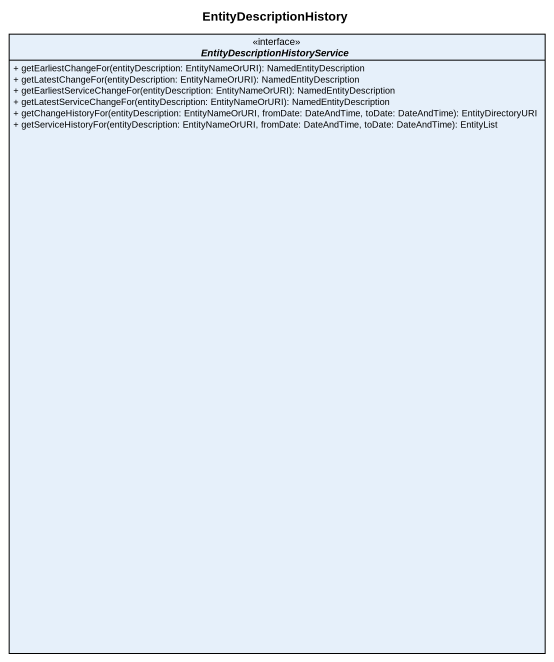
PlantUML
@startuml
title EntityDescriptionHistory
hide circle
hide empty members
skinparam classAttributeIconSize 0
interface "EntityDescriptionHistoryService" as EntityDescriptionHistoryServ <<interface>> {
  + getEarliestChangeFor(entityDescription: EntityNameOrURI): NamedEntityDescription
  + getLatestChangeFor(entityDescription: EntityNameOrURI): NamedEntityDescription
  + getEarliestServiceChangeFor(entityDescription: EntityNameOrURI): NamedEntityDescription
  + getLatestServiceChangeFor(entityDescription: EntityNameOrURI): NamedEntityDescription
  + getChangeHistoryFor(entityDescription: EntityNameOrURI, fromDate: DateAndTime, toDate: DateAndTime): EntityDirectoryURI
  + getServiceHistoryFor(entityDescription: EntityNameOrURI, fromDate: DateAndTime, toDate: DateAndTime): EntityList
}
@enduml
